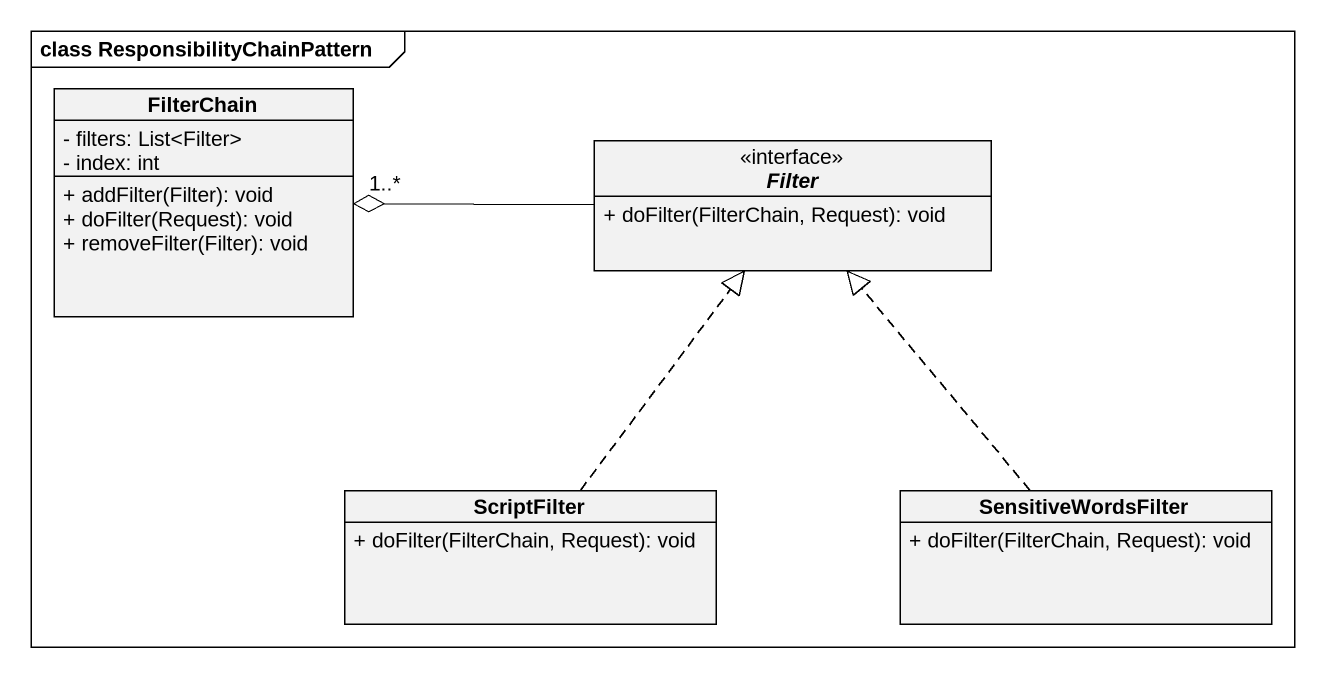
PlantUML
@startuml
mainframe class ResponsibilityChainPattern
hide circle
hide empty members
skinparam classAttributeIconSize 0
class FilterChain {
  - filters: List<Filter>
  - index: int
  + addFilter(Filter): void
  + doFilter(Request): void
  + removeFilter(Filter): void
}
interface Filter <<interface>> {
  + doFilter(FilterChain, Request): void
}
class ScriptFilter {
  + doFilter(FilterChain, Request): void
}
class SensitiveWordsFilter {
  + doFilter(FilterChain, Request): void
}
Filter -left-o "1..*" FilterChain
ScriptFilter .up.|> Filter
SensitiveWordsFilter .up.|> Filter
@enduml
